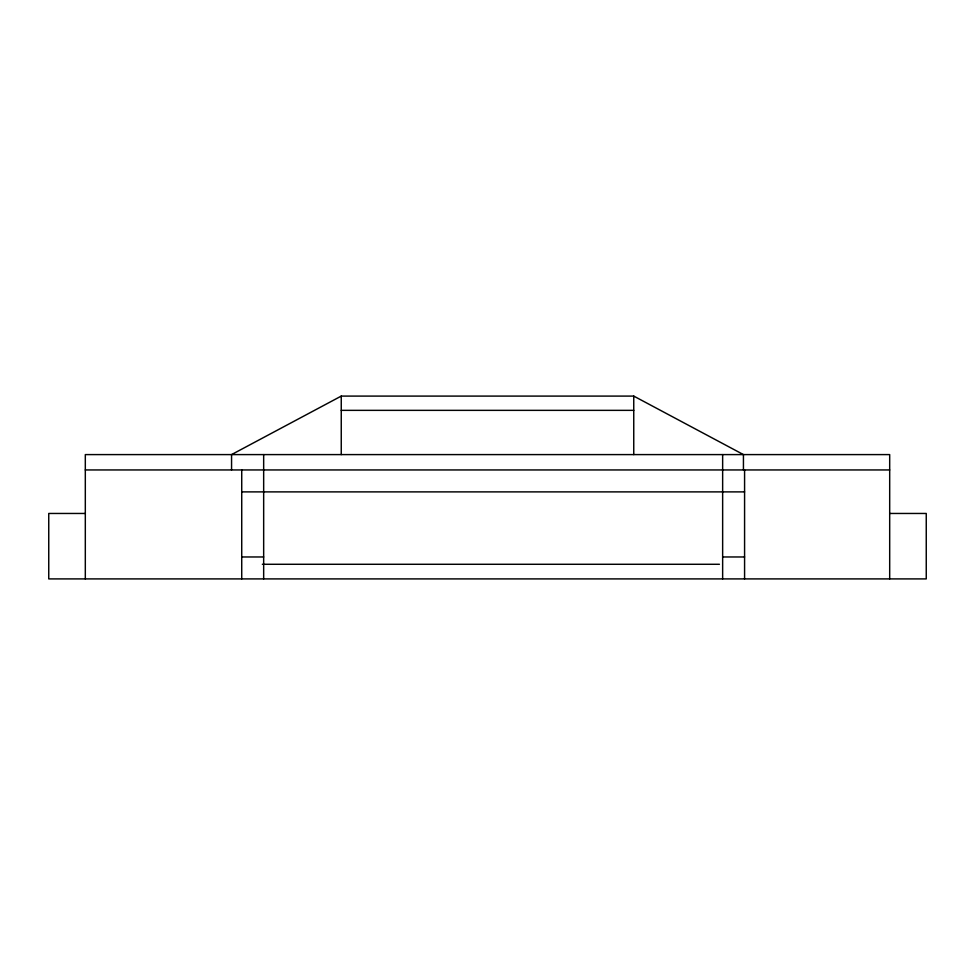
<?xml version="1.0" encoding="UTF-8"?>
<svg xmlns="http://www.w3.org/2000/svg" width="975" height="975" viewBox="0 0 975 975"><rect width="100%" height="100%" fill="white"/><g stroke="black" fill="none" stroke-linecap="round" stroke-linejoin="round"><path stroke-width="1.46" d="M743.438 469.95L743.438 454.594L633.75 396.094L341.25 396.094L231.562 454.594L231.562 469.95M341.25 410.353L633.75 410.353M85.312 469.95L889.688 469.95M241.727 491.888L744.583 491.888M85.312 513.459L48.75 513.459L48.75 578.906L926.25 578.906L926.25 513.459L889.688 513.459M241.727 556.969L263.664 556.969M722.646 556.969L744.583 556.969M262.348 564.281L719.428 564.281M889.688 578.906L889.688 454.594L85.312 454.594L85.312 578.906M744.583 469.95L744.583 578.906M722.646 454.594L722.646 578.906M633.75 396.094L633.75 454.594M341.25 396.094L341.25 454.594M263.664 454.594L263.664 578.906M241.727 469.95L241.727 578.906"/></g></svg>
